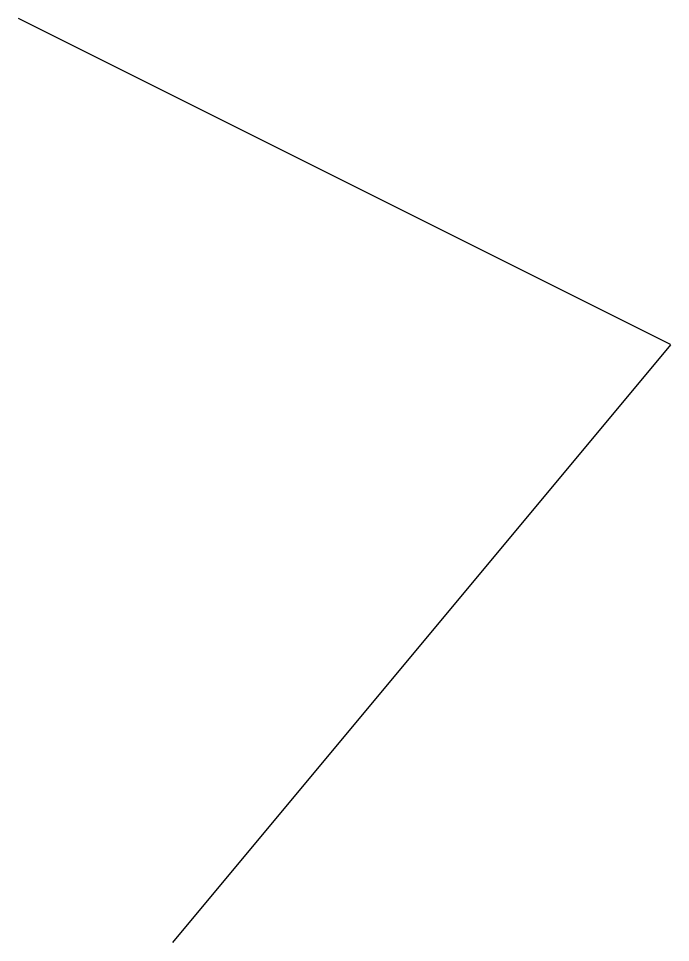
# Model space of a CAD drawing. Units: millimetres at full size, sheet at 1:100. Extents: x -15551 to -2592, y -15735 to 2633.
import ezdxf

# ---------------------------------------------------------------- set-up
doc = ezdxf.new("R2010")
doc.units = ezdxf.units.MM
doc.header["$LTSCALE"] = 100
doc.layers.add('0-0', color=7, linetype='Continuous')

msp = doc.modelspace()

# ---------------------------------------------------------------- linework, layer by layer
at = {"layer": '0-0'}
for p, q in [((-2594.8, -3845.5), (-15551, 2632.7)), ((-2594.8, -3845.5), (-2601.2, -3853.2)), ((-2592.2, -3857.6), (-2601.2, -3853.2)), ((-2592.2, -3857.6), (-12489.8, -15734.7))]:
    msp.add_line(p, q, dxfattribs=at)

doc.saveas('drawing.dxf')
